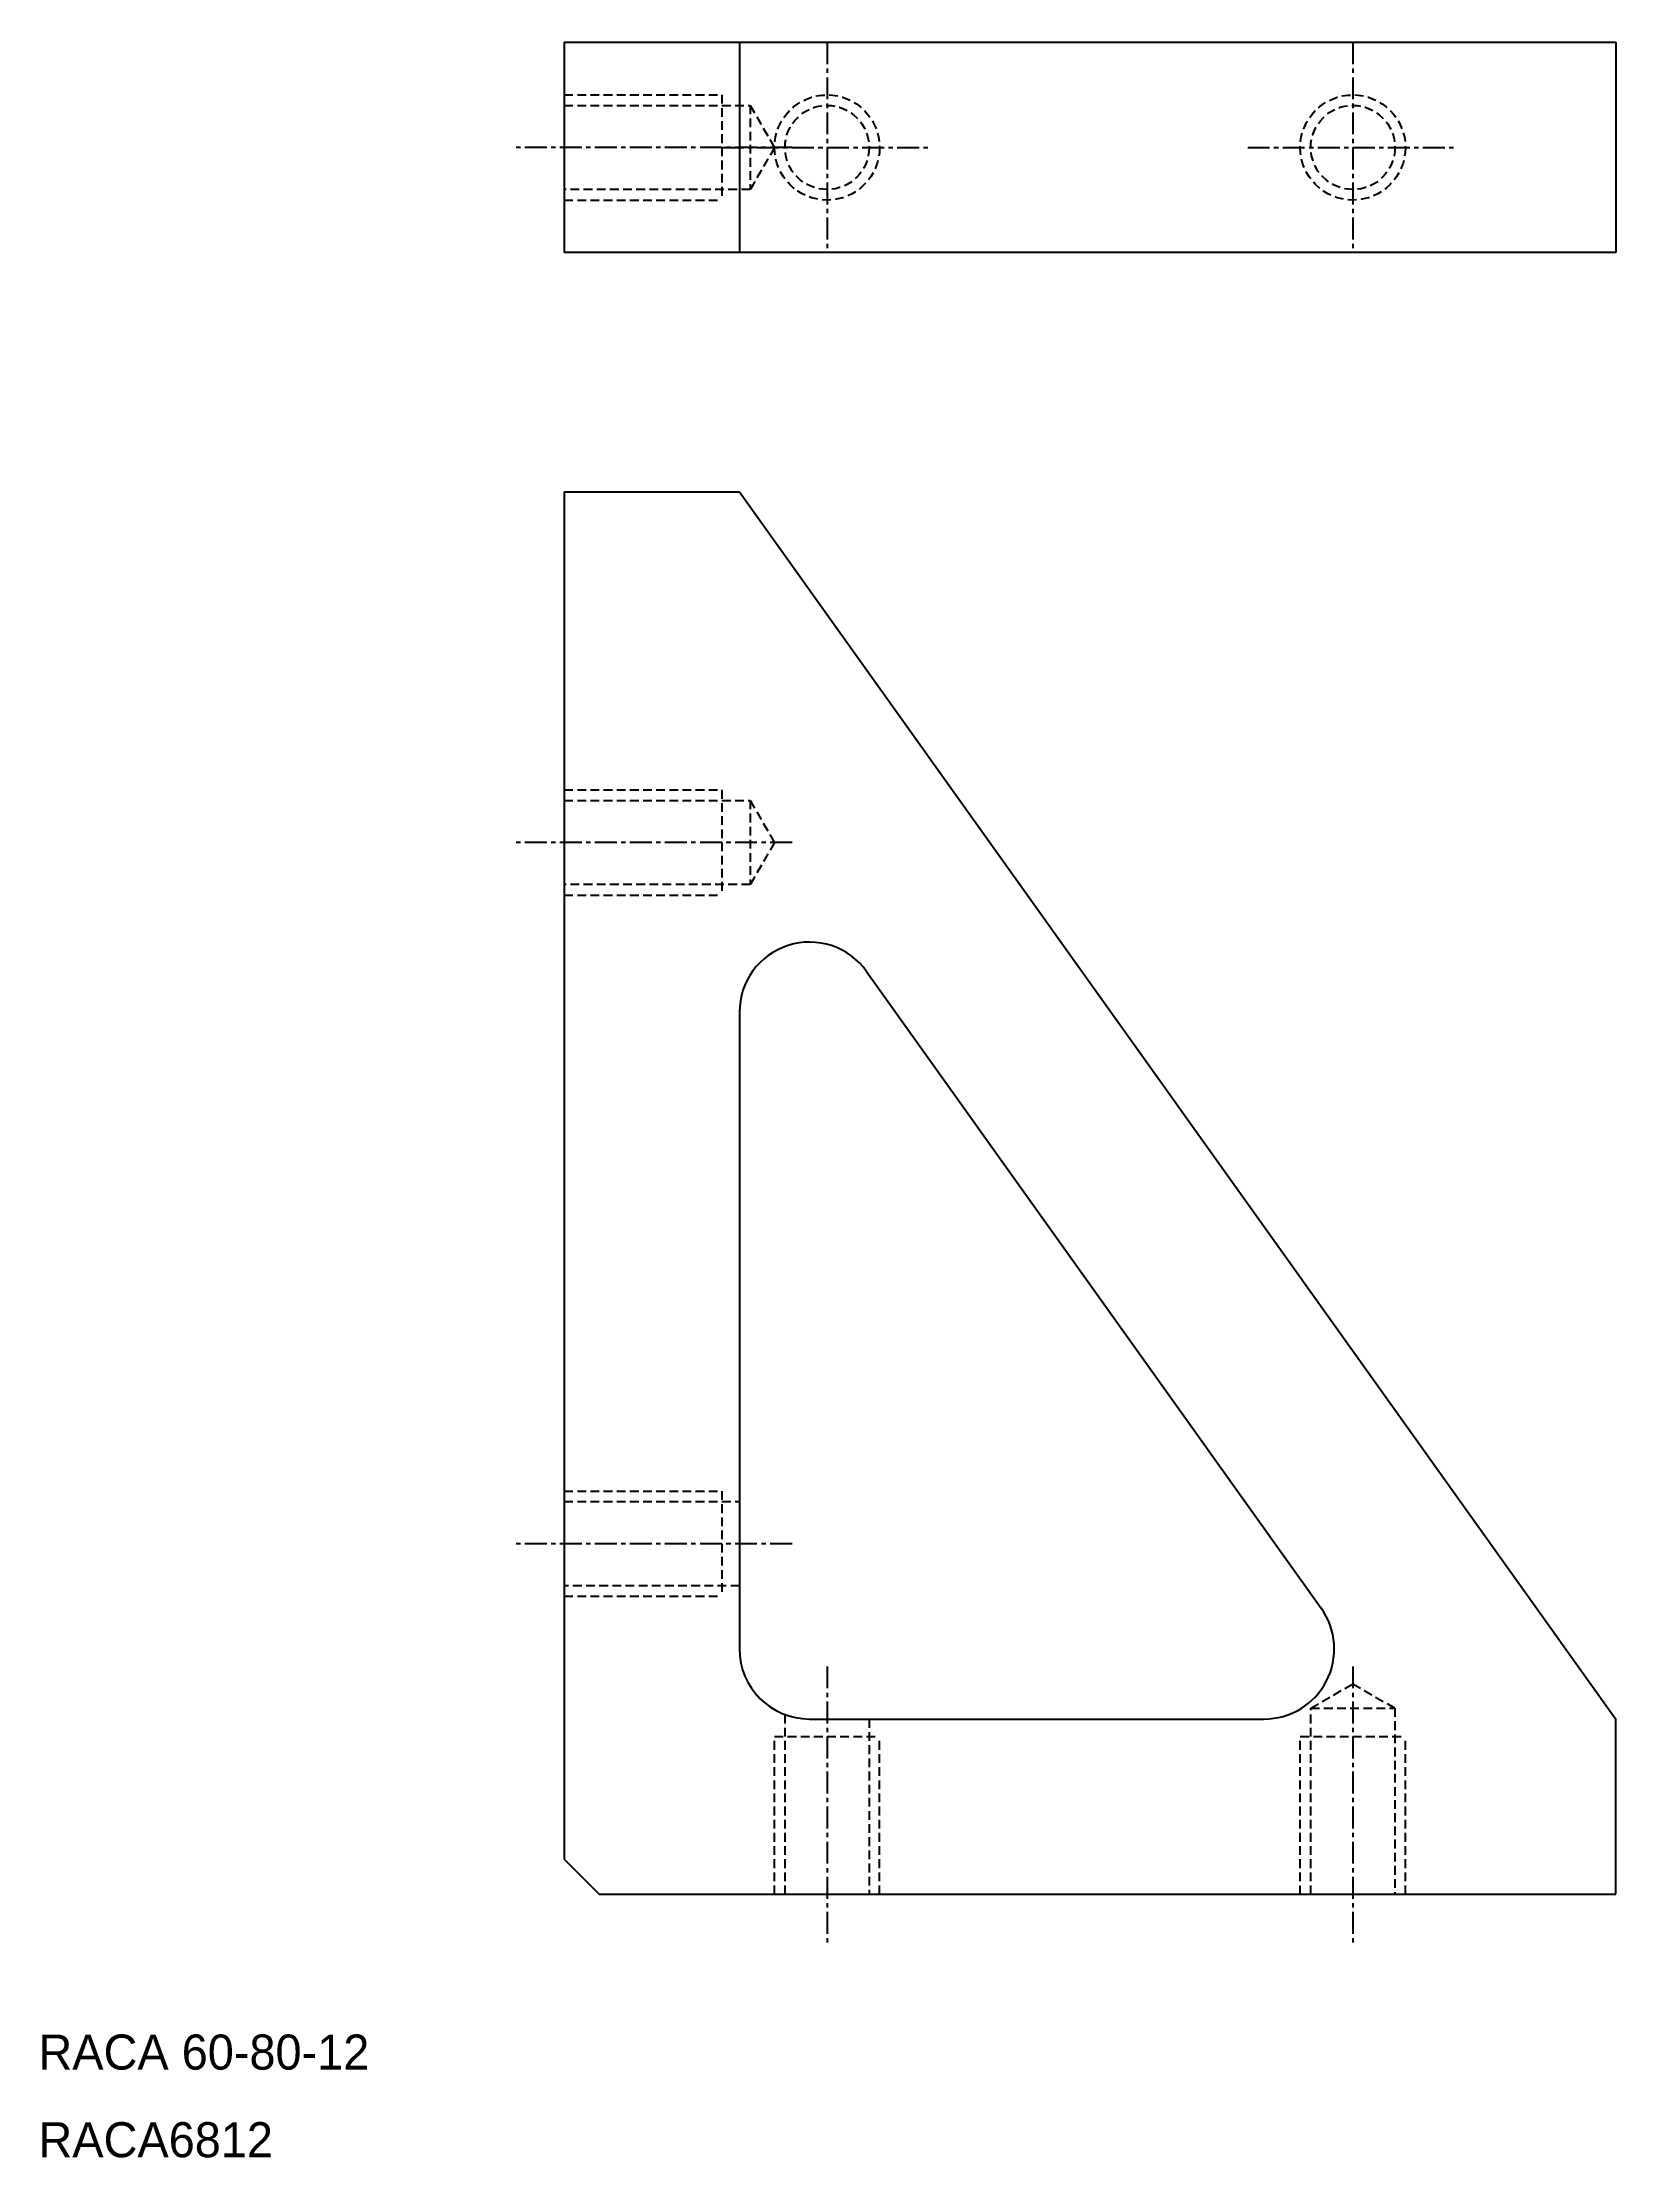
# Model space of a CAD drawing. Extents: x 8623 to 8713, y 32 to 152.
import ezdxf

# ---------------------------------------------------------------- set-up
doc = ezdxf.new("R2010")
doc.units = 0
doc.linetypes.add('CENTER', pattern=[2, 1.25, -0.25, 0.25, -0.25])
doc.linetypes.add('DASHED', pattern=[0.75, 0.5, -0.25])
doc.layers.get('0').update_dxf_attribs({"linetype": 'CONTINUOUS'})
doc.layers.add('CENTER', color=1, linetype='CENTER')

msp = doc.modelspace()

# ---------------------------------------------------------------- linework, layer by layer
at = {"color": 7, "linetype": 'CONTINUOUS'}
for p, q in [((8653.09, 152.42), (8653.09, 140.42)), ((8653.09, 152.42), (8713.09, 152.42)), ((8663.09, 152.42), (8663.09, 140.42)), ((8713.09, 152.42), (8713.09, 140.42)), ((8713.09, 140.42), (8653.09, 140.42)), ((8653.09, 126.77), (8663.09, 126.77)), ((8653.09, 126.77), (8653.09, 48.77)), ((8653.09, 126.77), (8653.09, 48.77)), ((8663.09, 126.77), (8713.09, 56.77)), ((8670.34, 99.41), (8696.28, 63.1)), ((8663.09, 97.09), (8663.09, 60.77)), ((8667.09, 56.77), (8693.03, 56.77)), ((8713.09, 46.77), (8713.09, 56.77)), ((8653.09, 48.77), (8655.09, 46.77)), ((8655.09, 46.77), (8713.09, 46.77))]:
    msp.add_line(p, q, dxfattribs=at)
at = {"color": 3, "linetype": 'DASHED'}
for p, q in [((8653.09, 149.42), (8662.09, 149.42)), ((8653.09, 148.82), (8663.7, 148.82)), ((8662.09, 149.42), (8662.09, 143.42)), ((8663.7, 148.82), (8663.7, 144.02)), ((8663.7, 148.82), (8665.09, 146.42)), ((8665.09, 146.42), (8663.7, 144.02)), ((8663.7, 144.02), (8653.09, 144.02)), ((8653.09, 143.42), (8662.09, 143.42)), ((8653.09, 109.77), (8662.09, 109.77)), ((8653.09, 109.17), (8663.7, 109.17)), ((8662.09, 109.77), (8662.09, 103.77)), ((8663.7, 109.17), (8665.09, 106.77)), ((8663.7, 109.17), (8663.7, 104.37)), ((8665.09, 106.77), (8663.7, 104.37)), ((8663.7, 104.37), (8653.09, 104.37)), ((8653.09, 103.77), (8662.09, 103.77)), ((8653.09, 69.77), (8662.09, 69.77)), ((8653.09, 69.17), (8663.09, 69.17)), ((8662.09, 69.77), (8662.09, 63.77)), ((8663.09, 64.37), (8653.09, 64.37)), ((8653.09, 63.77), (8662.09, 63.77)), ((8695.69, 57.39), (8698.09, 58.77)), ((8698.09, 58.77), (8700.49, 57.39)), ((8665.69, 46.77), (8665.69, 57.03)), ((8670.49, 56.77), (8670.49, 46.77)), ((8695.69, 46.77), (8695.69, 57.39)), ((8695.69, 57.39), (8700.49, 57.39)), ((8700.49, 57.39), (8700.49, 46.77)), ((8665.09, 55.77), (8671.09, 55.77)), ((8665.09, 46.77), (8665.09, 55.77)), ((8671.09, 46.77), (8671.09, 55.77)), ((8695.09, 46.77), (8695.09, 55.77)), ((8695.09, 55.77), (8701.09, 55.77)), ((8701.09, 46.77), (8701.09, 55.77))]:
    msp.add_line(p, q, dxfattribs=at)
for centre, radius in [((8668.09, 146.42), 3), ((8668.09, 146.42), 2.4), ((8698.09, 146.42), 3), ((8698.09, 146.42), 2.4)]:
    msp.add_circle(centre, radius, dxfattribs=at)
at = {"color": 7, "linetype": 'CONTINUOUS'}
for centre, start, end in [((8667.09, 97.09), 35.5377, 180), ((8693.03, 60.77), 270, 35.5377), ((8667.09, 60.77), 180, 270)]:
    msp.add_arc(centre, 4, start, end, dxfattribs=at)
at = {"layer": 'CENTER', "color": 1, "linetype": 'CENTER'}
for p, q in [((8668.09, 152.42), (8668.09, 140.42)), ((8698.09, 152.42), (8698.09, 140.42)), ((8666.09, 146.42), (8650.09, 146.42)), ((8662.09, 146.42), (8674.09, 146.42)), ((8692.09, 146.42), (8704.09, 146.42)), ((8666.09, 106.77), (8650.09, 106.77)), ((8666.09, 66.77), (8650.09, 66.77)), ((8668.09, 59.77), (8668.09, 43.77)), ((8698.09, 59.77), (8698.09, 43.77))]:
    msp.add_line(p, q, dxfattribs=at)

# ---------------------------------------------------------------- texts
at = {"color": 7, "linetype": 'CONTINUOUS'}
for s, p in [('RACA 60-80-12', (8623.09, 36.77)), ('RACA6812', (8623.09, 31.77))]:
    msp.add_text(s, height=2, dxfattribs=at).set_placement(p)

doc.saveas('drawing.dxf')
